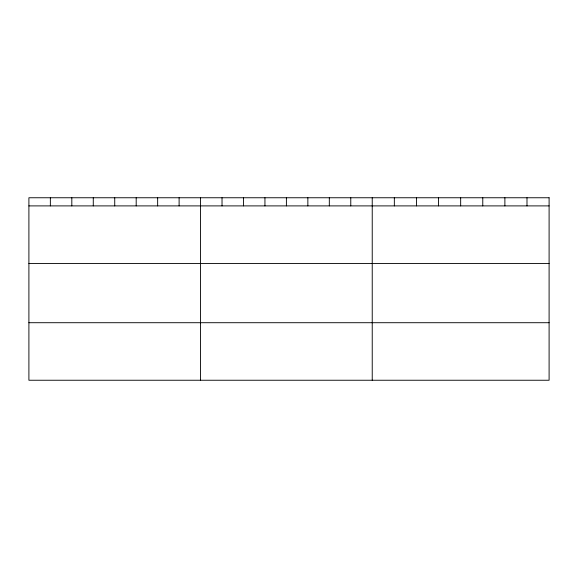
<?xml version="1.0" encoding="UTF-8"?>
<svg xmlns="http://www.w3.org/2000/svg" width="578" height="578" viewBox="0 0 578 578"><rect width="100%" height="100%" fill="white"/><g stroke="black" fill="none" stroke-linecap="round" stroke-linejoin="round"><path stroke-width="0.87" d="M28.9 205.898L549.1 205.898M28.9 263.438L549.1 263.438M28.9 322.712L549.1 322.712M526.991 197.755L526.991 205.898M504.883 197.755L504.883 205.898M482.775 197.755L482.775 205.898M460.666 197.755L460.666 205.898M438.558 197.755L438.558 205.898M416.449 197.755L416.449 205.898M394.34 197.755L394.34 205.898M372.232 197.755L372.232 380.245M350.774 197.755L350.774 205.898M329.316 197.755L329.316 205.898M307.857 197.755L307.857 205.898M286.399 197.755L286.399 205.898M264.941 197.755L264.941 205.898M243.483 197.755L243.483 205.898M222.024 197.755L222.024 205.898M200.566 197.755L200.566 380.245M179.108 197.755L179.108 205.898M157.649 197.755L157.649 205.898M136.191 197.755L136.191 205.898M114.733 197.755L114.733 205.898M93.275 197.755L93.275 205.898M71.817 197.755L71.817 205.898M50.358 197.755L50.358 205.898M549.1 197.755L28.9 197.755L28.9 380.245L549.1 380.245L549.1 197.755"/></g></svg>
